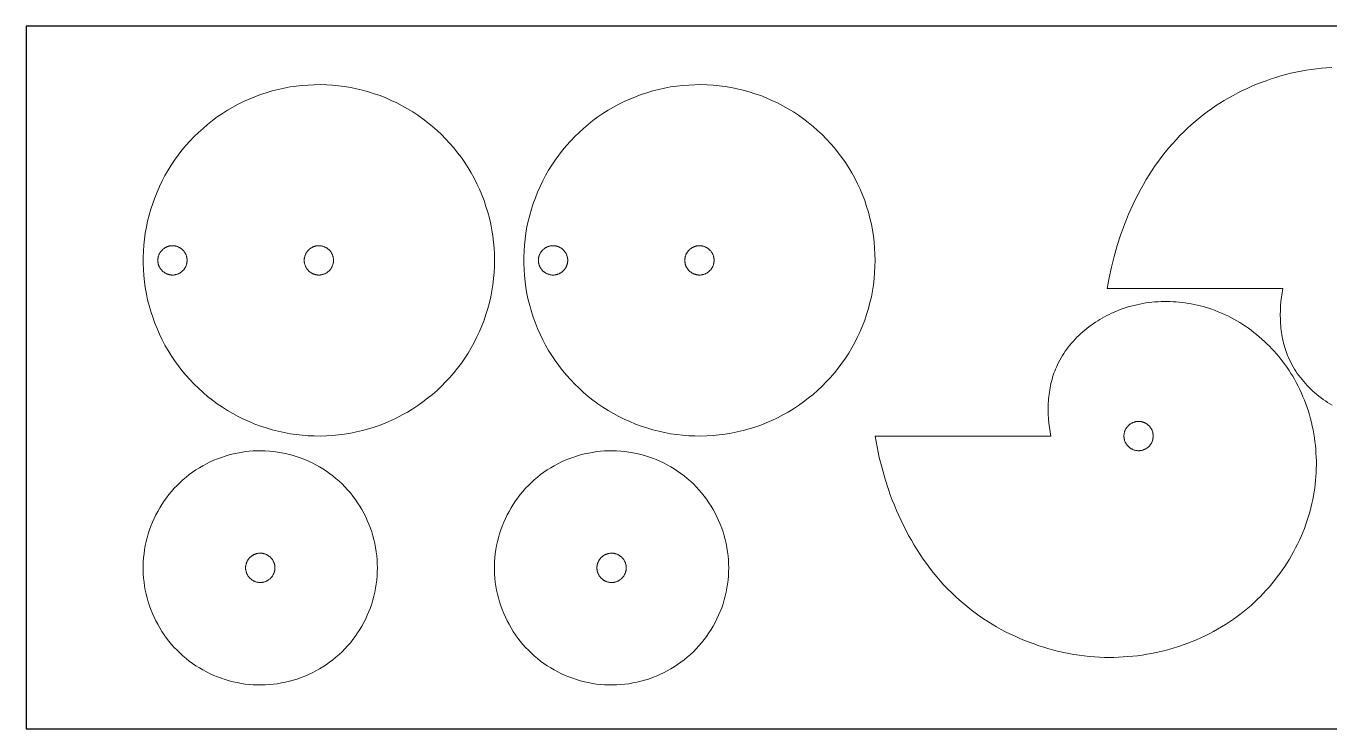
# Model space of a CAD drawing. Header units: inches. Extents: x 0 to 24, y 0 to 6.
# Drawn here: x 0 to 11.13, y 0 to 6 of the extents above; entities that cross this region are included whole.
import ezdxf

# ---------------------------------------------------------------- set-up
doc = ezdxf.new("R2010")
doc.units = ezdxf.units.IN
doc.header["$MEASUREMENT"] = 0
for name, color, linetype, true_color in [('1', 7, 'Continuous', 0x000000), ('1$wood', 7, 'Continuous', 0x000000), ('1$wood$border', 7, 'Continuous', 0x000000)]:
    doc.layers.add(name, color=color, linetype=linetype, true_color=true_color)

msp = doc.modelspace()

# ---------------------------------------------------------------- linework, layer by layer
at = {"layer": '1', "color": 1, "lineweight": 0}
for points in [[(3, 1.375), (2.999, 1.41), (2.998, 1.444), (2.995, 1.479), (2.99, 1.513), (2.985, 1.548), (2.978, 1.582), (2.971, 1.616), (2.962, 1.649), (2.952, 1.682), (2.94, 1.715), (2.928, 1.748), (2.914, 1.78), (2.9, 1.811), (2.884, 1.842), (2.867, 1.872), (2.85, 1.902), (2.831, 1.931), (2.811, 1.96), (2.79, 1.988), (2.769, 2.015), (2.746, 2.041), (2.722, 2.067), (2.698, 2.091), (2.673, 2.115), (2.646, 2.138), (2.62, 2.16), (2.592, 2.181), (2.564, 2.201), (2.535, 2.22), (2.505, 2.238), (2.475, 2.255), (2.444, 2.271), (2.413, 2.286), (2.381, 2.3), (2.348, 2.312), (2.316, 2.324), (2.282, 2.334), (2.249, 2.343), (2.215, 2.352), (2.181, 2.358), (2.147, 2.364), (2.113, 2.369), (2.078, 2.372), (2.043, 2.374), (2.009, 2.375), (1.974, 2.375), (1.939, 2.373), (1.905, 2.37), (1.87, 2.367), (1.836, 2.361), (1.802, 2.355), (1.768, 2.348), (1.734, 2.339), (1.701, 2.329), (1.668, 2.318), (1.635, 2.306), (1.603, 2.293), (1.572, 2.279), (1.541, 2.263), (1.51, 2.247), (1.48, 2.229), (1.451, 2.211), (1.422, 2.191), (1.394, 2.171), (1.367, 2.149), (1.34, 2.127), (1.315, 2.103), (1.29, 2.079), (1.266, 2.054), (1.243, 2.028), (1.22, 2.001), (1.199, 1.974), (1.179, 1.946), (1.16, 1.917), (1.141, 1.887), (1.124, 1.857), (1.108, 1.827), (1.093, 1.795), (1.079, 1.764), (1.066, 1.731), (1.054, 1.699), (1.043, 1.666), (1.034, 1.632), (1.025, 1.599), (1.018, 1.565), (1.012, 1.531), (1.007, 1.496), (1.004, 1.462), (1.001, 1.427), (1, 1.392), (1, 1.358), (1.001, 1.323), (1.004, 1.288), (1.007, 1.254), (1.012, 1.219), (1.018, 1.185), (1.025, 1.151), (1.034, 1.118), (1.043, 1.084), (1.054, 1.051), (1.066, 1.019), (1.079, 0.986), (1.093, 0.955), (1.108, 0.923), (1.124, 0.893), (1.141, 0.863), (1.16, 0.833), (1.179, 0.804), (1.199, 0.776), (1.22, 0.749), (1.243, 0.722), (1.266, 0.696), (1.29, 0.671), (1.315, 0.647), (1.34, 0.623), (1.367, 0.601), (1.394, 0.579), (1.422, 0.559), (1.451, 0.539), (1.48, 0.521), (1.51, 0.503), (1.541, 0.487), (1.572, 0.471), (1.603, 0.457), (1.635, 0.444), (1.668, 0.432), (1.701, 0.421), (1.734, 0.411), (1.768, 0.402), (1.802, 0.395), (1.836, 0.389), (1.87, 0.383), (1.905, 0.38), (1.939, 0.377), (1.974, 0.375), (2.009, 0.375), (2.043, 0.376), (2.078, 0.378), (2.113, 0.381), (2.147, 0.386), (2.181, 0.392), (2.215, 0.398), (2.249, 0.407), (2.282, 0.416), (2.316, 0.426), (2.348, 0.438), (2.381, 0.45), (2.413, 0.464), (2.444, 0.479), (2.475, 0.495), (2.505, 0.512), (2.535, 0.53), (2.564, 0.549), (2.592, 0.569), (2.62, 0.59), (2.646, 0.612), (2.673, 0.635), (2.698, 0.659), (2.722, 0.683), (2.746, 0.709), (2.769, 0.735), (2.79, 0.762), (2.811, 0.79), (2.831, 0.819), (2.85, 0.848), (2.867, 0.878), (2.884, 0.908), (2.9, 0.939), (2.914, 0.97), (2.928, 1.002), (2.94, 1.035), (2.952, 1.068), (2.962, 1.101), (2.971, 1.134), (2.978, 1.168), (2.985, 1.202), (2.99, 1.237), (2.995, 1.271), (2.998, 1.306), (2.999, 1.34)], [(6, 1.375), (5.999, 1.41), (5.998, 1.444), (5.995, 1.479), (5.99, 1.513), (5.985, 1.548), (5.978, 1.582), (5.971, 1.616), (5.962, 1.649), (5.952, 1.682), (5.94, 1.715), (5.928, 1.748), (5.914, 1.78), (5.9, 1.811), (5.884, 1.842), (5.867, 1.872), (5.85, 1.902), (5.831, 1.931), (5.811, 1.96), (5.79, 1.988), (5.769, 2.015), (5.746, 2.041), (5.722, 2.067), (5.698, 2.091), (5.673, 2.115), (5.646, 2.138), (5.62, 2.16), (5.592, 2.181), (5.564, 2.201), (5.535, 2.22), (5.505, 2.238), (5.475, 2.255), (5.444, 2.271), (5.413, 2.286), (5.381, 2.3), (5.348, 2.312), (5.316, 2.324), (5.282, 2.334), (5.249, 2.343), (5.215, 2.352), (5.181, 2.358), (5.147, 2.364), (5.113, 2.369), (5.078, 2.372), (5.043, 2.374), (5.009, 2.375), (4.974, 2.375), (4.939, 2.373), (4.905, 2.37), (4.87, 2.367), (4.836, 2.361), (4.802, 2.355), (4.768, 2.348), (4.734, 2.339), (4.701, 2.329), (4.668, 2.318), (4.635, 2.306), (4.603, 2.293), (4.572, 2.279), (4.541, 2.263), (4.51, 2.247), (4.48, 2.229), (4.451, 2.211), (4.422, 2.191), (4.394, 2.171), (4.367, 2.149), (4.34, 2.127), (4.315, 2.103), (4.29, 2.079), (4.266, 2.054), (4.243, 2.028), (4.22, 2.001), (4.199, 1.974), (4.179, 1.946), (4.16, 1.917), (4.141, 1.887), (4.124, 1.857), (4.108, 1.827), (4.093, 1.795), (4.079, 1.764), (4.066, 1.731), (4.054, 1.699), (4.043, 1.666), (4.034, 1.632), (4.025, 1.599), (4.018, 1.565), (4.012, 1.531), (4.007, 1.496), (4.004, 1.462), (4.001, 1.427), (4, 1.392), (4, 1.358), (4.001, 1.323), (4.004, 1.288), (4.007, 1.254), (4.012, 1.219), (4.018, 1.185), (4.025, 1.151), (4.034, 1.118), (4.043, 1.084), (4.054, 1.051), (4.066, 1.019), (4.079, 0.986), (4.093, 0.955), (4.108, 0.923), (4.124, 0.893), (4.141, 0.863), (4.16, 0.833), (4.179, 0.804), (4.199, 0.776), (4.22, 0.749), (4.243, 0.722), (4.266, 0.696), (4.29, 0.671), (4.315, 0.647), (4.34, 0.623), (4.367, 0.601), (4.394, 0.579), (4.422, 0.559), (4.451, 0.539), (4.48, 0.521), (4.51, 0.503), (4.541, 0.487), (4.572, 0.471), (4.603, 0.457), (4.635, 0.444), (4.668, 0.432), (4.701, 0.421), (4.734, 0.411), (4.768, 0.402), (4.802, 0.395), (4.836, 0.389), (4.87, 0.383), (4.905, 0.38), (4.939, 0.377), (4.974, 0.375), (5.009, 0.375), (5.043, 0.376), (5.078, 0.378), (5.113, 0.381), (5.147, 0.386), (5.181, 0.392), (5.215, 0.398), (5.249, 0.407), (5.282, 0.416), (5.316, 0.426), (5.348, 0.438), (5.381, 0.45), (5.413, 0.464), (5.444, 0.479), (5.475, 0.495), (5.505, 0.512), (5.535, 0.53), (5.564, 0.549), (5.592, 0.569), (5.62, 0.59), (5.646, 0.612), (5.673, 0.635), (5.698, 0.659), (5.722, 0.683), (5.746, 0.709), (5.769, 0.735), (5.79, 0.762), (5.811, 0.79), (5.831, 0.819), (5.85, 0.848), (5.867, 0.878), (5.884, 0.908), (5.9, 0.939), (5.914, 0.97), (5.928, 1.002), (5.94, 1.035), (5.952, 1.068), (5.962, 1.101), (5.971, 1.134), (5.978, 1.168), (5.985, 1.202), (5.99, 1.237), (5.995, 1.271), (5.998, 1.306), (5.999, 1.34)]]:
    msp.add_lwpolyline(points, close=True, dxfattribs=at)
at = {"layer": '1', "lineweight": 0}
for points in [[(2.125, 1.375), (2.125, 1.379), (2.125, 1.384), (2.124, 1.388), (2.124, 1.392), (2.123, 1.397), (2.122, 1.401), (2.121, 1.405), (2.12, 1.409), (2.119, 1.413), (2.118, 1.418), (2.116, 1.422), (2.114, 1.426), (2.112, 1.43), (2.111, 1.433), (2.108, 1.437), (2.106, 1.441), (2.104, 1.445), (2.101, 1.448), (2.099, 1.452), (2.096, 1.455), (2.093, 1.458), (2.09, 1.461), (2.087, 1.465), (2.084, 1.468), (2.081, 1.47), (2.077, 1.473), (2.074, 1.476), (2.07, 1.478), (2.067, 1.481), (2.063, 1.483), (2.059, 1.485), (2.055, 1.487), (2.052, 1.489), (2.048, 1.491), (2.044, 1.492), (2.039, 1.494), (2.035, 1.495), (2.031, 1.496), (2.027, 1.497), (2.023, 1.498), (2.018, 1.499), (2.014, 1.499), (2.01, 1.5), (2.005, 1.5), (2.001, 1.5), (1.997, 1.5), (1.992, 1.5), (1.988, 1.499), (1.984, 1.499), (1.979, 1.498), (1.975, 1.498), (1.971, 1.497), (1.967, 1.496), (1.963, 1.494), (1.958, 1.493), (1.954, 1.491), (1.95, 1.49), (1.946, 1.488), (1.943, 1.486), (1.939, 1.484), (1.935, 1.482), (1.931, 1.479), (1.928, 1.477), (1.924, 1.474), (1.921, 1.472), (1.918, 1.469), (1.914, 1.466), (1.911, 1.463), (1.908, 1.46), (1.905, 1.457), (1.903, 1.453), (1.9, 1.45), (1.897, 1.446), (1.895, 1.443), (1.893, 1.439), (1.891, 1.435), (1.888, 1.431), (1.887, 1.428), (1.885, 1.424), (1.883, 1.42), (1.882, 1.415), (1.88, 1.411), (1.879, 1.407), (1.878, 1.403), (1.877, 1.399), (1.877, 1.394), (1.876, 1.39), (1.875, 1.386), (1.875, 1.382), (1.875, 1.377), (1.875, 1.373), (1.875, 1.368), (1.875, 1.364), (1.876, 1.36), (1.877, 1.356), (1.877, 1.351), (1.878, 1.347), (1.879, 1.343), (1.88, 1.339), (1.882, 1.335), (1.883, 1.33), (1.885, 1.326), (1.887, 1.322), (1.888, 1.319), (1.891, 1.315), (1.893, 1.311), (1.895, 1.307), (1.897, 1.304), (1.9, 1.3), (1.903, 1.297), (1.905, 1.293), (1.908, 1.29), (1.911, 1.287), (1.914, 1.284), (1.918, 1.281), (1.921, 1.278), (1.924, 1.276), (1.928, 1.273), (1.931, 1.271), (1.935, 1.268), (1.939, 1.266), (1.943, 1.264), (1.946, 1.262), (1.95, 1.26), (1.954, 1.259), (1.958, 1.257), (1.963, 1.256), (1.967, 1.254), (1.971, 1.253), (1.975, 1.252), (1.979, 1.252), (1.984, 1.251), (1.988, 1.251), (1.992, 1.25), (1.997, 1.25), (2.001, 1.25), (2.005, 1.25), (2.01, 1.25), (2.014, 1.251), (2.018, 1.251), (2.023, 1.252), (2.027, 1.253), (2.031, 1.254), (2.035, 1.255), (2.039, 1.256), (2.044, 1.258), (2.048, 1.259), (2.052, 1.261), (2.055, 1.263), (2.059, 1.265), (2.063, 1.267), (2.067, 1.269), (2.07, 1.272), (2.074, 1.274), (2.077, 1.277), (2.081, 1.28), (2.084, 1.282), (2.087, 1.285), (2.09, 1.289), (2.093, 1.292), (2.096, 1.295), (2.099, 1.298), (2.101, 1.302), (2.104, 1.305), (2.106, 1.309), (2.108, 1.313), (2.111, 1.317), (2.112, 1.32), (2.114, 1.324), (2.116, 1.328), (2.118, 1.332), (2.119, 1.337), (2.12, 1.341), (2.121, 1.345), (2.122, 1.349), (2.123, 1.353), (2.124, 1.358), (2.124, 1.362), (2.125, 1.366), (2.125, 1.371)], [(5.125, 1.375), (5.125, 1.379), (5.125, 1.384), (5.124, 1.388), (5.124, 1.392), (5.123, 1.397), (5.122, 1.401), (5.121, 1.405), (5.12, 1.409), (5.119, 1.413), (5.118, 1.418), (5.116, 1.422), (5.114, 1.426), (5.112, 1.43), (5.111, 1.433), (5.108, 1.437), (5.106, 1.441), (5.104, 1.445), (5.101, 1.448), (5.099, 1.452), (5.096, 1.455), (5.093, 1.458), (5.09, 1.461), (5.087, 1.465), (5.084, 1.468), (5.081, 1.47), (5.077, 1.473), (5.074, 1.476), (5.07, 1.478), (5.067, 1.481), (5.063, 1.483), (5.059, 1.485), (5.055, 1.487), (5.052, 1.489), (5.048, 1.491), (5.044, 1.492), (5.039, 1.494), (5.035, 1.495), (5.031, 1.496), (5.027, 1.497), (5.023, 1.498), (5.018, 1.499), (5.014, 1.499), (5.01, 1.5), (5.005, 1.5), (5.001, 1.5), (4.997, 1.5), (4.992, 1.5), (4.988, 1.499), (4.984, 1.499), (4.979, 1.498), (4.975, 1.498), (4.971, 1.497), (4.967, 1.496), (4.963, 1.494), (4.958, 1.493), (4.954, 1.491), (4.95, 1.49), (4.946, 1.488), (4.943, 1.486), (4.939, 1.484), (4.935, 1.482), (4.931, 1.479), (4.928, 1.477), (4.924, 1.474), (4.921, 1.472), (4.918, 1.469), (4.914, 1.466), (4.911, 1.463), (4.908, 1.46), (4.905, 1.457), (4.903, 1.453), (4.9, 1.45), (4.897, 1.446), (4.895, 1.443), (4.893, 1.439), (4.891, 1.435), (4.888, 1.431), (4.887, 1.428), (4.885, 1.424), (4.883, 1.42), (4.882, 1.415), (4.88, 1.411), (4.879, 1.407), (4.878, 1.403), (4.877, 1.399), (4.877, 1.394), (4.876, 1.39), (4.875, 1.386), (4.875, 1.382), (4.875, 1.377), (4.875, 1.373), (4.875, 1.368), (4.875, 1.364), (4.876, 1.36), (4.877, 1.356), (4.877, 1.351), (4.878, 1.347), (4.879, 1.343), (4.88, 1.339), (4.882, 1.335), (4.883, 1.33), (4.885, 1.326), (4.887, 1.322), (4.888, 1.319), (4.891, 1.315), (4.893, 1.311), (4.895, 1.307), (4.897, 1.304), (4.9, 1.3), (4.903, 1.297), (4.905, 1.293), (4.908, 1.29), (4.911, 1.287), (4.914, 1.284), (4.918, 1.281), (4.921, 1.278), (4.924, 1.276), (4.928, 1.273), (4.931, 1.271), (4.935, 1.268), (4.939, 1.266), (4.943, 1.264), (4.946, 1.262), (4.95, 1.26), (4.954, 1.259), (4.958, 1.257), (4.963, 1.256), (4.967, 1.254), (4.971, 1.253), (4.975, 1.252), (4.979, 1.252), (4.984, 1.251), (4.988, 1.251), (4.992, 1.25), (4.997, 1.25), (5.001, 1.25), (5.005, 1.25), (5.01, 1.25), (5.014, 1.251), (5.018, 1.251), (5.023, 1.252), (5.027, 1.253), (5.031, 1.254), (5.035, 1.255), (5.039, 1.256), (5.044, 1.258), (5.048, 1.259), (5.052, 1.261), (5.055, 1.263), (5.059, 1.265), (5.063, 1.267), (5.067, 1.269), (5.07, 1.272), (5.074, 1.274), (5.077, 1.277), (5.081, 1.28), (5.084, 1.282), (5.087, 1.285), (5.09, 1.289), (5.093, 1.292), (5.096, 1.295), (5.099, 1.298), (5.101, 1.302), (5.104, 1.305), (5.106, 1.309), (5.108, 1.313), (5.111, 1.317), (5.112, 1.32), (5.114, 1.324), (5.116, 1.328), (5.118, 1.332), (5.119, 1.337), (5.12, 1.341), (5.121, 1.345), (5.122, 1.349), (5.123, 1.353), (5.124, 1.358), (5.124, 1.362), (5.125, 1.366), (5.125, 1.371)]]:
    msp.add_lwpolyline(points, close=True, dxfattribs=at)
at = {"layer": '1$wood', "color": 1, "lineweight": 0}
for points in [[(9.232, 3.759), (9.249, 3.851), (9.268, 3.943), (9.291, 4.034), (9.317, 4.126), (9.347, 4.216), (9.363, 4.261), (9.379, 4.305), (9.397, 4.35), (9.415, 4.394), (9.434, 4.437), (9.454, 4.48), (9.475, 4.523), (9.496, 4.566), (9.519, 4.608), (9.542, 4.649), (9.566, 4.69), (9.591, 4.73), (9.616, 4.77), (9.643, 4.809), (9.67, 4.848), (9.699, 4.886), (9.728, 4.923), (9.758, 4.96), (9.789, 4.995), (9.82, 5.03), (9.853, 5.065), (9.886, 5.098), (9.918, 5.128), (9.95, 5.158), (9.983, 5.186), (10.017, 5.214), (10.051, 5.241), (10.086, 5.267), (10.122, 5.293), (10.158, 5.318), (10.195, 5.342), (10.232, 5.365), (10.27, 5.387), (10.309, 5.408), (10.348, 5.429), (10.387, 5.449), (10.427, 5.468), (10.467, 5.486), (10.507, 5.503), (10.548, 5.519), (10.59, 5.534), (10.631, 5.549), (10.673, 5.562), (10.716, 5.575), (10.758, 5.586), (10.801, 5.597), (10.844, 5.607), (10.887, 5.615), (10.93, 5.623), (10.974, 5.63), (11.018, 5.635), (11.061, 5.64), (11.105, 5.644), (11.149, 5.646)], [(10.732, 3.759), (9.232, 3.759)], [(11.152, 2.763), (11.133, 2.775), (11.114, 2.787), (11.095, 2.8), (11.076, 2.813), (11.058, 2.827), (11.04, 2.84), (11.022, 2.855), (11.005, 2.869), (10.988, 2.884), (10.972, 2.9), (10.956, 2.915), (10.94, 2.932), (10.925, 2.948), (10.91, 2.965), (10.896, 2.982), (10.882, 2.999), (10.868, 3.017), (10.855, 3.035), (10.843, 3.053), (10.831, 3.072), (10.82, 3.091), (10.809, 3.11), (10.799, 3.13), (10.789, 3.15), (10.78, 3.17), (10.773, 3.187), (10.766, 3.204), (10.76, 3.222), (10.754, 3.239), (10.748, 3.257), (10.743, 3.275), (10.738, 3.293), (10.734, 3.311), (10.73, 3.33), (10.726, 3.348), (10.723, 3.366), (10.72, 3.385), (10.718, 3.404), (10.716, 3.422), (10.714, 3.441), (10.713, 3.46), (10.711, 3.479), (10.711, 3.498), (10.71, 3.535), (10.711, 3.573), (10.713, 3.611), (10.716, 3.648), (10.72, 3.686), (10.726, 3.722), (10.732, 3.759)], [(7.25, 2.5), (7.267, 2.408), (7.286, 2.316), (7.309, 2.225), (7.335, 2.133), (7.365, 2.043), (7.38, 1.998), (7.397, 1.954), (7.415, 1.909), (7.433, 1.865), (7.452, 1.822), (7.472, 1.779), (7.493, 1.736), (7.514, 1.693), (7.536, 1.651), (7.56, 1.61), (7.584, 1.569), (7.609, 1.529), (7.634, 1.489), (7.661, 1.45), (7.688, 1.411), (7.717, 1.373), (7.746, 1.336), (7.776, 1.299), (7.806, 1.263), (7.838, 1.228), (7.871, 1.194), (7.904, 1.161), (7.936, 1.131), (7.968, 1.101), (8.001, 1.073), (8.035, 1.045), (8.069, 1.018), (8.104, 0.991), (8.14, 0.966), (8.176, 0.941), (8.213, 0.917), (8.25, 0.894), (8.288, 0.872), (8.327, 0.85), (8.365, 0.83), (8.405, 0.81), (8.445, 0.791), (8.485, 0.773), (8.525, 0.756), (8.566, 0.74), (8.608, 0.725), (8.649, 0.71), (8.691, 0.697), (8.733, 0.684), (8.776, 0.673), (8.819, 0.662), (8.862, 0.652), (8.905, 0.644), (8.948, 0.636), (8.992, 0.629), (9.036, 0.623), (9.079, 0.619), (9.123, 0.615), (9.167, 0.612), (9.208, 0.611), (9.248, 0.61), (9.288, 0.611), (9.329, 0.612), (9.369, 0.614), (9.409, 0.617), (9.45, 0.62), (9.49, 0.625), (9.53, 0.63), (9.57, 0.637), (9.61, 0.644), (9.649, 0.652), (9.689, 0.66), (9.728, 0.67), (9.767, 0.681), (9.805, 0.692), (9.844, 0.704), (9.882, 0.717), (9.92, 0.731), (9.957, 0.746), (9.995, 0.761), (10.031, 0.777), (10.068, 0.794), (10.104, 0.812), (10.139, 0.831), (10.175, 0.851), (10.209, 0.871), (10.243, 0.892), (10.277, 0.914), (10.31, 0.937), (10.343, 0.96), (10.375, 0.984), (10.404, 1.007), (10.432, 1.031), (10.46, 1.055), (10.487, 1.079), (10.513, 1.105), (10.54, 1.13), (10.565, 1.157), (10.59, 1.184), (10.615, 1.211), (10.638, 1.239), (10.662, 1.268), (10.684, 1.297), (10.706, 1.326), (10.727, 1.356), (10.748, 1.387), (10.768, 1.417), (10.788, 1.449), (10.806, 1.48), (10.824, 1.512), (10.841, 1.545), (10.858, 1.578), (10.874, 1.611), (10.889, 1.644), (10.903, 1.678), (10.916, 1.712), (10.929, 1.747), (10.941, 1.781), (10.952, 1.816), (10.962, 1.851), (10.972, 1.887), (10.98, 1.923), (10.988, 1.958), (10.994, 1.991), (11, 2.024), (11.004, 2.056), (11.008, 2.089), (11.012, 2.122), (11.014, 2.155), (11.016, 2.188), (11.017, 2.222), (11.018, 2.255), (11.018, 2.288), (11.017, 2.321), (11.015, 2.354), (11.013, 2.387), (11.01, 2.42), (11.006, 2.453), (11.001, 2.486), (10.996, 2.519), (10.99, 2.552), (10.983, 2.584), (10.976, 2.616), (10.968, 2.648), (10.959, 2.68), (10.95, 2.712), (10.939, 2.743), (10.928, 2.775), (10.917, 2.806), (10.904, 2.836), (10.891, 2.867), (10.877, 2.897), (10.863, 2.926), (10.847, 2.956), (10.831, 2.985), (10.816, 3.01), (10.801, 3.035), (10.785, 3.06), (10.768, 3.085), (10.751, 3.109), (10.734, 3.132), (10.715, 3.156), (10.697, 3.179), (10.678, 3.201), (10.658, 3.224), (10.638, 3.245), (10.617, 3.267), (10.596, 3.288), (10.575, 3.308), (10.553, 3.328), (10.531, 3.347), (10.508, 3.366), (10.485, 3.385), (10.462, 3.403), (10.438, 3.42), (10.413, 3.437), (10.389, 3.453), (10.364, 3.469), (10.339, 3.484), (10.313, 3.499), (10.287, 3.512), (10.261, 3.526), (10.234, 3.538), (10.207, 3.55), (10.18, 3.562), (10.153, 3.573), (10.125, 3.583), (10.1, 3.591), (10.076, 3.598), (10.051, 3.606), (10.026, 3.612), (10.001, 3.618), (9.975, 3.624), (9.95, 3.629), (9.924, 3.633), (9.899, 3.637), (9.873, 3.64), (9.847, 3.643), (9.821, 3.645), (9.795, 3.647), (9.77, 3.648), (9.744, 3.649), (9.718, 3.649), (9.692, 3.648), (9.666, 3.647), (9.64, 3.645), (9.614, 3.642), (9.588, 3.639), (9.563, 3.636), (9.537, 3.632), (9.511, 3.627), (9.486, 3.621), (9.461, 3.616), (9.435, 3.609), (9.41, 3.602), (9.386, 3.594), (9.361, 3.586), (9.336, 3.577), (9.312, 3.567), (9.291, 3.558), (9.27, 3.549), (9.25, 3.539), (9.23, 3.529), (9.209, 3.518), (9.19, 3.507), (9.17, 3.496), (9.151, 3.484), (9.131, 3.472), (9.113, 3.459), (9.094, 3.446), (9.076, 3.432), (9.058, 3.419), (9.04, 3.404), (9.023, 3.39), (9.006, 3.375), (8.99, 3.359), (8.974, 3.344), (8.958, 3.327), (8.943, 3.311), (8.928, 3.294), (8.914, 3.277), (8.9, 3.26), (8.886, 3.242), (8.873, 3.224), (8.861, 3.206), (8.849, 3.187), (8.838, 3.168), (8.827, 3.149), (8.817, 3.129), (8.807, 3.109), (8.798, 3.089), (8.791, 3.072), (8.784, 3.055), (8.777, 3.037), (8.772, 3.02), (8.766, 3.002), (8.761, 2.984), (8.756, 2.966), (8.752, 2.948), (8.748, 2.929), (8.744, 2.911), (8.741, 2.893), (8.738, 2.874), (8.736, 2.855), (8.734, 2.837), (8.732, 2.818), (8.73, 2.799), (8.729, 2.78), (8.729, 2.761), (8.728, 2.724), (8.729, 2.686), (8.731, 2.648), (8.734, 2.611), (8.738, 2.573), (8.744, 2.537), (8.75, 2.5)], [(8.75, 2.5), (7.25, 2.5)]]:
    msp.add_lwpolyline(points, dxfattribs=at)
for points in [[(4, 4), (3.999, 4.052), (3.996, 4.104), (3.992, 4.156), (3.986, 4.208), (3.977, 4.259), (3.968, 4.31), (3.956, 4.361), (3.943, 4.411), (3.927, 4.461), (3.911, 4.51), (3.892, 4.559), (3.872, 4.607), (3.85, 4.654), (3.826, 4.701), (3.801, 4.746), (3.775, 4.791), (3.746, 4.835), (3.717, 4.877), (3.685, 4.919), (3.653, 4.96), (3.619, 4.999), (3.583, 5.037), (3.547, 5.074), (3.509, 5.11), (3.47, 5.144), (3.429, 5.177), (3.388, 5.209), (3.345, 5.239), (3.302, 5.268), (3.258, 5.295), (3.212, 5.32), (3.166, 5.344), (3.119, 5.366), (3.071, 5.387), (3.023, 5.406), (2.973, 5.423), (2.924, 5.439), (2.874, 5.453), (2.823, 5.465), (2.772, 5.475), (2.72, 5.484), (2.669, 5.49), (2.617, 5.495), (2.565, 5.499), (2.513, 5.5), (2.461, 5.499), (2.409, 5.497), (2.357, 5.493), (2.305, 5.487), (2.254, 5.48), (2.203, 5.47), (2.152, 5.459), (2.101, 5.446), (2.051, 5.431), (2.002, 5.415), (1.953, 5.397), (1.905, 5.377), (1.858, 5.355), (1.811, 5.332), (1.765, 5.308), (1.72, 5.281), (1.676, 5.253), (1.633, 5.224), (1.591, 5.193), (1.55, 5.161), (1.511, 5.127), (1.472, 5.092), (1.435, 5.056), (1.399, 5.018), (1.364, 4.98), (1.331, 4.94), (1.299, 4.898), (1.268, 4.856), (1.239, 4.813), (1.212, 4.769), (1.186, 4.724), (1.162, 4.678), (1.139, 4.631), (1.118, 4.583), (1.099, 4.535), (1.081, 4.486), (1.065, 4.436), (1.051, 4.386), (1.038, 4.336), (1.027, 4.285), (1.018, 4.233), (1.011, 4.182), (1.006, 4.13), (1.002, 4.078), (1, 4.026), (1, 3.974), (1.002, 3.922), (1.006, 3.87), (1.011, 3.818), (1.018, 3.767), (1.027, 3.715), (1.038, 3.664), (1.051, 3.614), (1.065, 3.564), (1.081, 3.514), (1.099, 3.465), (1.118, 3.417), (1.139, 3.369), (1.162, 3.322), (1.186, 3.276), (1.212, 3.231), (1.239, 3.187), (1.268, 3.144), (1.299, 3.102), (1.331, 3.06), (1.364, 3.02), (1.399, 2.982), (1.435, 2.944), (1.472, 2.908), (1.511, 2.873), (1.55, 2.839), (1.591, 2.807), (1.633, 2.776), (1.676, 2.747), (1.72, 2.719), (1.765, 2.692), (1.811, 2.668), (1.858, 2.645), (1.905, 2.623), (1.953, 2.603), (2.002, 2.585), (2.051, 2.569), (2.101, 2.554), (2.152, 2.541), (2.203, 2.53), (2.254, 2.52), (2.305, 2.513), (2.357, 2.507), (2.409, 2.503), (2.461, 2.501), (2.513, 2.5), (2.565, 2.501), (2.617, 2.505), (2.669, 2.51), (2.72, 2.516), (2.772, 2.525), (2.823, 2.535), (2.874, 2.547), (2.924, 2.561), (2.973, 2.577), (3.023, 2.594), (3.071, 2.613), (3.119, 2.634), (3.166, 2.656), (3.212, 2.68), (3.258, 2.705), (3.302, 2.732), (3.345, 2.761), (3.388, 2.791), (3.429, 2.823), (3.47, 2.856), (3.509, 2.89), (3.547, 2.926), (3.583, 2.963), (3.619, 3.001), (3.653, 3.04), (3.685, 3.081), (3.717, 3.123), (3.746, 3.165), (3.775, 3.209), (3.801, 3.254), (3.826, 3.299), (3.85, 3.346), (3.872, 3.393), (3.892, 3.441), (3.911, 3.49), (3.927, 3.539), (3.943, 3.589), (3.956, 3.639), (3.968, 3.69), (3.977, 3.741), (3.986, 3.792), (3.992, 3.844), (3.996, 3.896), (3.999, 3.948)], [(7.25, 4), (7.249, 4.052), (7.246, 4.104), (7.242, 4.156), (7.236, 4.208), (7.227, 4.259), (7.218, 4.31), (7.206, 4.361), (7.193, 4.411), (7.177, 4.461), (7.161, 4.51), (7.142, 4.559), (7.122, 4.607), (7.1, 4.654), (7.076, 4.701), (7.051, 4.746), (7.025, 4.791), (6.996, 4.835), (6.967, 4.877), (6.935, 4.919), (6.903, 4.96), (6.869, 4.999), (6.833, 5.037), (6.797, 5.074), (6.759, 5.11), (6.72, 5.144), (6.679, 5.177), (6.638, 5.209), (6.595, 5.239), (6.552, 5.268), (6.508, 5.295), (6.462, 5.32), (6.416, 5.344), (6.369, 5.366), (6.321, 5.387), (6.273, 5.406), (6.223, 5.423), (6.174, 5.439), (6.124, 5.453), (6.073, 5.465), (6.022, 5.475), (5.97, 5.484), (5.919, 5.49), (5.867, 5.495), (5.815, 5.499), (5.763, 5.5), (5.711, 5.499), (5.659, 5.497), (5.607, 5.493), (5.555, 5.487), (5.504, 5.48), (5.453, 5.47), (5.402, 5.459), (5.351, 5.446), (5.301, 5.431), (5.252, 5.415), (5.203, 5.397), (5.155, 5.377), (5.108, 5.355), (5.061, 5.332), (5.015, 5.308), (4.97, 5.281), (4.926, 5.253), (4.883, 5.224), (4.841, 5.193), (4.8, 5.161), (4.761, 5.127), (4.722, 5.092), (4.685, 5.056), (4.649, 5.018), (4.614, 4.98), (4.581, 4.94), (4.549, 4.898), (4.518, 4.856), (4.489, 4.813), (4.462, 4.769), (4.436, 4.724), (4.412, 4.678), (4.389, 4.631), (4.368, 4.583), (4.349, 4.535), (4.331, 4.486), (4.315, 4.436), (4.301, 4.386), (4.288, 4.336), (4.277, 4.285), (4.268, 4.233), (4.261, 4.182), (4.256, 4.13), (4.252, 4.078), (4.25, 4.026), (4.25, 3.974), (4.252, 3.922), (4.256, 3.87), (4.261, 3.818), (4.268, 3.767), (4.277, 3.715), (4.288, 3.664), (4.301, 3.614), (4.315, 3.564), (4.331, 3.514), (4.349, 3.465), (4.368, 3.417), (4.389, 3.369), (4.412, 3.322), (4.436, 3.276), (4.462, 3.231), (4.489, 3.187), (4.518, 3.144), (4.549, 3.102), (4.581, 3.06), (4.614, 3.02), (4.649, 2.982), (4.685, 2.944), (4.722, 2.908), (4.761, 2.873), (4.8, 2.839), (4.841, 2.807), (4.883, 2.776), (4.926, 2.747), (4.97, 2.719), (5.015, 2.692), (5.061, 2.668), (5.108, 2.645), (5.155, 2.623), (5.203, 2.603), (5.252, 2.585), (5.301, 2.569), (5.351, 2.554), (5.402, 2.541), (5.453, 2.53), (5.504, 2.52), (5.555, 2.513), (5.607, 2.507), (5.659, 2.503), (5.711, 2.501), (5.763, 2.5), (5.815, 2.501), (5.867, 2.505), (5.919, 2.51), (5.97, 2.516), (6.022, 2.525), (6.073, 2.535), (6.124, 2.547), (6.174, 2.561), (6.223, 2.577), (6.273, 2.594), (6.321, 2.613), (6.369, 2.634), (6.416, 2.656), (6.462, 2.68), (6.508, 2.705), (6.552, 2.732), (6.595, 2.761), (6.638, 2.791), (6.679, 2.823), (6.72, 2.856), (6.759, 2.89), (6.797, 2.926), (6.833, 2.963), (6.869, 3.001), (6.903, 3.04), (6.935, 3.081), (6.967, 3.123), (6.996, 3.165), (7.025, 3.209), (7.051, 3.254), (7.076, 3.299), (7.1, 3.346), (7.122, 3.393), (7.142, 3.441), (7.161, 3.49), (7.177, 3.539), (7.193, 3.589), (7.206, 3.639), (7.218, 3.69), (7.227, 3.741), (7.236, 3.792), (7.242, 3.844), (7.246, 3.896), (7.249, 3.948)]]:
    msp.add_lwpolyline(points, close=True, dxfattribs=at)
at = {"layer": '1$wood', "lineweight": 0}
for points in [[(1.375, 4), (1.375, 4.004), (1.375, 4.009), (1.374, 4.013), (1.374, 4.017), (1.373, 4.022), (1.372, 4.026), (1.371, 4.03), (1.37, 4.034), (1.369, 4.038), (1.368, 4.043), (1.366, 4.047), (1.364, 4.051), (1.362, 4.055), (1.361, 4.058), (1.358, 4.062), (1.356, 4.066), (1.354, 4.07), (1.351, 4.073), (1.349, 4.077), (1.346, 4.08), (1.343, 4.083), (1.34, 4.086), (1.337, 4.09), (1.334, 4.093), (1.331, 4.095), (1.327, 4.098), (1.324, 4.101), (1.32, 4.103), (1.317, 4.106), (1.313, 4.108), (1.309, 4.11), (1.305, 4.112), (1.302, 4.114), (1.298, 4.116), (1.294, 4.117), (1.289, 4.119), (1.285, 4.12), (1.281, 4.121), (1.277, 4.122), (1.273, 4.123), (1.268, 4.124), (1.264, 4.124), (1.26, 4.125), (1.255, 4.125), (1.251, 4.125), (1.247, 4.125), (1.242, 4.125), (1.238, 4.124), (1.234, 4.124), (1.229, 4.123), (1.225, 4.123), (1.221, 4.122), (1.217, 4.121), (1.213, 4.119), (1.208, 4.118), (1.204, 4.116), (1.2, 4.115), (1.196, 4.113), (1.193, 4.111), (1.189, 4.109), (1.185, 4.107), (1.181, 4.104), (1.178, 4.102), (1.174, 4.099), (1.171, 4.097), (1.168, 4.094), (1.164, 4.091), (1.161, 4.088), (1.158, 4.085), (1.155, 4.082), (1.153, 4.078), (1.15, 4.075), (1.147, 4.071), (1.145, 4.068), (1.143, 4.064), (1.141, 4.06), (1.138, 4.056), (1.137, 4.053), (1.135, 4.049), (1.133, 4.045), (1.132, 4.04), (1.13, 4.036), (1.129, 4.032), (1.128, 4.028), (1.127, 4.024), (1.127, 4.019), (1.126, 4.015), (1.125, 4.011), (1.125, 4.007), (1.125, 4.002), (1.125, 3.998), (1.125, 3.993), (1.125, 3.989), (1.126, 3.985), (1.127, 3.981), (1.127, 3.976), (1.128, 3.972), (1.129, 3.968), (1.13, 3.964), (1.132, 3.96), (1.133, 3.955), (1.135, 3.951), (1.137, 3.947), (1.138, 3.944), (1.141, 3.94), (1.143, 3.936), (1.145, 3.932), (1.147, 3.929), (1.15, 3.925), (1.153, 3.922), (1.155, 3.918), (1.158, 3.915), (1.161, 3.912), (1.164, 3.909), (1.168, 3.906), (1.171, 3.903), (1.174, 3.901), (1.178, 3.898), (1.181, 3.896), (1.185, 3.893), (1.189, 3.891), (1.193, 3.889), (1.196, 3.887), (1.2, 3.885), (1.204, 3.884), (1.208, 3.882), (1.213, 3.881), (1.217, 3.879), (1.221, 3.878), (1.225, 3.877), (1.229, 3.877), (1.234, 3.876), (1.238, 3.876), (1.242, 3.875), (1.247, 3.875), (1.251, 3.875), (1.255, 3.875), (1.26, 3.875), (1.264, 3.876), (1.268, 3.876), (1.273, 3.877), (1.277, 3.878), (1.281, 3.879), (1.285, 3.88), (1.289, 3.881), (1.294, 3.883), (1.298, 3.884), (1.302, 3.886), (1.305, 3.888), (1.309, 3.89), (1.313, 3.892), (1.317, 3.894), (1.32, 3.897), (1.324, 3.899), (1.327, 3.902), (1.331, 3.905), (1.334, 3.907), (1.337, 3.91), (1.34, 3.914), (1.343, 3.917), (1.346, 3.92), (1.349, 3.923), (1.351, 3.927), (1.354, 3.93), (1.356, 3.934), (1.358, 3.938), (1.361, 3.942), (1.362, 3.945), (1.364, 3.949), (1.366, 3.953), (1.368, 3.957), (1.369, 3.962), (1.37, 3.966), (1.371, 3.97), (1.372, 3.974), (1.373, 3.978), (1.374, 3.983), (1.374, 3.987), (1.375, 3.991), (1.375, 3.996)], [(2.625, 4), (2.625, 4.004), (2.625, 4.009), (2.624, 4.013), (2.624, 4.017), (2.623, 4.022), (2.622, 4.026), (2.621, 4.03), (2.62, 4.034), (2.619, 4.038), (2.618, 4.043), (2.616, 4.047), (2.614, 4.051), (2.612, 4.055), (2.611, 4.058), (2.608, 4.062), (2.606, 4.066), (2.604, 4.07), (2.601, 4.073), (2.599, 4.077), (2.596, 4.08), (2.593, 4.083), (2.59, 4.086), (2.587, 4.09), (2.584, 4.093), (2.581, 4.095), (2.577, 4.098), (2.574, 4.101), (2.57, 4.103), (2.567, 4.106), (2.563, 4.108), (2.559, 4.11), (2.555, 4.112), (2.552, 4.114), (2.548, 4.116), (2.544, 4.117), (2.539, 4.119), (2.535, 4.12), (2.531, 4.121), (2.527, 4.122), (2.523, 4.123), (2.518, 4.124), (2.514, 4.124), (2.51, 4.125), (2.505, 4.125), (2.501, 4.125), (2.497, 4.125), (2.492, 4.125), (2.488, 4.124), (2.484, 4.124), (2.479, 4.123), (2.475, 4.123), (2.471, 4.122), (2.467, 4.121), (2.463, 4.119), (2.458, 4.118), (2.454, 4.116), (2.45, 4.115), (2.446, 4.113), (2.443, 4.111), (2.439, 4.109), (2.435, 4.107), (2.431, 4.104), (2.428, 4.102), (2.424, 4.099), (2.421, 4.097), (2.418, 4.094), (2.414, 4.091), (2.411, 4.088), (2.408, 4.085), (2.405, 4.082), (2.403, 4.078), (2.4, 4.075), (2.397, 4.071), (2.395, 4.068), (2.393, 4.064), (2.391, 4.06), (2.388, 4.056), (2.387, 4.053), (2.385, 4.049), (2.383, 4.045), (2.382, 4.04), (2.38, 4.036), (2.379, 4.032), (2.378, 4.028), (2.377, 4.024), (2.377, 4.019), (2.376, 4.015), (2.375, 4.011), (2.375, 4.007), (2.375, 4.002), (2.375, 3.998), (2.375, 3.993), (2.375, 3.989), (2.376, 3.985), (2.377, 3.981), (2.377, 3.976), (2.378, 3.972), (2.379, 3.968), (2.38, 3.964), (2.382, 3.96), (2.383, 3.955), (2.385, 3.951), (2.387, 3.947), (2.388, 3.944), (2.391, 3.94), (2.393, 3.936), (2.395, 3.932), (2.397, 3.929), (2.4, 3.925), (2.403, 3.922), (2.405, 3.918), (2.408, 3.915), (2.411, 3.912), (2.414, 3.909), (2.418, 3.906), (2.421, 3.903), (2.424, 3.901), (2.428, 3.898), (2.431, 3.896), (2.435, 3.893), (2.439, 3.891), (2.443, 3.889), (2.446, 3.887), (2.45, 3.885), (2.454, 3.884), (2.458, 3.882), (2.463, 3.881), (2.467, 3.879), (2.471, 3.878), (2.475, 3.877), (2.479, 3.877), (2.484, 3.876), (2.488, 3.876), (2.492, 3.875), (2.497, 3.875), (2.501, 3.875), (2.505, 3.875), (2.51, 3.875), (2.514, 3.876), (2.518, 3.876), (2.523, 3.877), (2.527, 3.878), (2.531, 3.879), (2.535, 3.88), (2.539, 3.881), (2.544, 3.883), (2.548, 3.884), (2.552, 3.886), (2.555, 3.888), (2.559, 3.89), (2.563, 3.892), (2.567, 3.894), (2.57, 3.897), (2.574, 3.899), (2.577, 3.902), (2.581, 3.905), (2.584, 3.907), (2.587, 3.91), (2.59, 3.914), (2.593, 3.917), (2.596, 3.92), (2.599, 3.923), (2.601, 3.927), (2.604, 3.93), (2.606, 3.934), (2.608, 3.938), (2.611, 3.942), (2.612, 3.945), (2.614, 3.949), (2.616, 3.953), (2.618, 3.957), (2.619, 3.962), (2.62, 3.966), (2.621, 3.97), (2.622, 3.974), (2.623, 3.978), (2.624, 3.983), (2.624, 3.987), (2.625, 3.991), (2.625, 3.996)], [(4.625, 4), (4.625, 4.004), (4.625, 4.009), (4.624, 4.013), (4.624, 4.017), (4.623, 4.022), (4.622, 4.026), (4.621, 4.03), (4.62, 4.034), (4.619, 4.038), (4.618, 4.043), (4.616, 4.047), (4.614, 4.051), (4.612, 4.055), (4.611, 4.058), (4.608, 4.062), (4.606, 4.066), (4.604, 4.07), (4.601, 4.073), (4.599, 4.077), (4.596, 4.08), (4.593, 4.083), (4.59, 4.086), (4.587, 4.09), (4.584, 4.093), (4.581, 4.095), (4.577, 4.098), (4.574, 4.101), (4.57, 4.103), (4.567, 4.106), (4.563, 4.108), (4.559, 4.11), (4.555, 4.112), (4.552, 4.114), (4.548, 4.116), (4.544, 4.117), (4.539, 4.119), (4.535, 4.12), (4.531, 4.121), (4.527, 4.122), (4.523, 4.123), (4.518, 4.124), (4.514, 4.124), (4.51, 4.125), (4.505, 4.125), (4.501, 4.125), (4.497, 4.125), (4.492, 4.125), (4.488, 4.124), (4.484, 4.124), (4.479, 4.123), (4.475, 4.123), (4.471, 4.122), (4.467, 4.121), (4.463, 4.119), (4.458, 4.118), (4.454, 4.116), (4.45, 4.115), (4.446, 4.113), (4.443, 4.111), (4.439, 4.109), (4.435, 4.107), (4.431, 4.104), (4.428, 4.102), (4.424, 4.099), (4.421, 4.097), (4.418, 4.094), (4.414, 4.091), (4.411, 4.088), (4.408, 4.085), (4.405, 4.082), (4.403, 4.078), (4.4, 4.075), (4.397, 4.071), (4.395, 4.068), (4.393, 4.064), (4.391, 4.06), (4.388, 4.056), (4.387, 4.053), (4.385, 4.049), (4.383, 4.045), (4.382, 4.04), (4.38, 4.036), (4.379, 4.032), (4.378, 4.028), (4.377, 4.024), (4.377, 4.019), (4.376, 4.015), (4.375, 4.011), (4.375, 4.007), (4.375, 4.002), (4.375, 3.998), (4.375, 3.993), (4.375, 3.989), (4.376, 3.985), (4.377, 3.981), (4.377, 3.976), (4.378, 3.972), (4.379, 3.968), (4.38, 3.964), (4.382, 3.96), (4.383, 3.955), (4.385, 3.951), (4.387, 3.947), (4.388, 3.944), (4.391, 3.94), (4.393, 3.936), (4.395, 3.932), (4.397, 3.929), (4.4, 3.925), (4.403, 3.922), (4.405, 3.918), (4.408, 3.915), (4.411, 3.912), (4.414, 3.909), (4.418, 3.906), (4.421, 3.903), (4.424, 3.901), (4.428, 3.898), (4.431, 3.896), (4.435, 3.893), (4.439, 3.891), (4.443, 3.889), (4.446, 3.887), (4.45, 3.885), (4.454, 3.884), (4.458, 3.882), (4.463, 3.881), (4.467, 3.879), (4.471, 3.878), (4.475, 3.877), (4.479, 3.877), (4.484, 3.876), (4.488, 3.876), (4.492, 3.875), (4.497, 3.875), (4.501, 3.875), (4.505, 3.875), (4.51, 3.875), (4.514, 3.876), (4.518, 3.876), (4.523, 3.877), (4.527, 3.878), (4.531, 3.879), (4.535, 3.88), (4.539, 3.881), (4.544, 3.883), (4.548, 3.884), (4.552, 3.886), (4.555, 3.888), (4.559, 3.89), (4.563, 3.892), (4.567, 3.894), (4.57, 3.897), (4.574, 3.899), (4.577, 3.902), (4.581, 3.905), (4.584, 3.907), (4.587, 3.91), (4.59, 3.914), (4.593, 3.917), (4.596, 3.92), (4.599, 3.923), (4.601, 3.927), (4.604, 3.93), (4.606, 3.934), (4.608, 3.938), (4.611, 3.942), (4.612, 3.945), (4.614, 3.949), (4.616, 3.953), (4.618, 3.957), (4.619, 3.962), (4.62, 3.966), (4.621, 3.97), (4.622, 3.974), (4.623, 3.978), (4.624, 3.983), (4.624, 3.987), (4.625, 3.991), (4.625, 3.996)], [(5.875, 4), (5.875, 4.004), (5.875, 4.009), (5.874, 4.013), (5.874, 4.017), (5.873, 4.022), (5.872, 4.026), (5.871, 4.03), (5.87, 4.034), (5.869, 4.038), (5.868, 4.043), (5.866, 4.047), (5.864, 4.051), (5.862, 4.055), (5.861, 4.058), (5.858, 4.062), (5.856, 4.066), (5.854, 4.07), (5.851, 4.073), (5.849, 4.077), (5.846, 4.08), (5.843, 4.083), (5.84, 4.086), (5.837, 4.09), (5.834, 4.093), (5.831, 4.095), (5.827, 4.098), (5.824, 4.101), (5.82, 4.103), (5.817, 4.106), (5.813, 4.108), (5.809, 4.11), (5.805, 4.112), (5.802, 4.114), (5.798, 4.116), (5.794, 4.117), (5.789, 4.119), (5.785, 4.12), (5.781, 4.121), (5.777, 4.122), (5.773, 4.123), (5.768, 4.124), (5.764, 4.124), (5.76, 4.125), (5.755, 4.125), (5.751, 4.125), (5.747, 4.125), (5.742, 4.125), (5.738, 4.124), (5.734, 4.124), (5.729, 4.123), (5.725, 4.123), (5.721, 4.122), (5.717, 4.121), (5.713, 4.119), (5.708, 4.118), (5.704, 4.116), (5.7, 4.115), (5.696, 4.113), (5.693, 4.111), (5.689, 4.109), (5.685, 4.107), (5.681, 4.104), (5.678, 4.102), (5.674, 4.099), (5.671, 4.097), (5.668, 4.094), (5.664, 4.091), (5.661, 4.088), (5.658, 4.085), (5.655, 4.082), (5.653, 4.078), (5.65, 4.075), (5.647, 4.071), (5.645, 4.068), (5.643, 4.064), (5.641, 4.06), (5.638, 4.056), (5.637, 4.053), (5.635, 4.049), (5.633, 4.045), (5.632, 4.04), (5.63, 4.036), (5.629, 4.032), (5.628, 4.028), (5.627, 4.024), (5.627, 4.019), (5.626, 4.015), (5.625, 4.011), (5.625, 4.007), (5.625, 4.002), (5.625, 3.998), (5.625, 3.993), (5.625, 3.989), (5.626, 3.985), (5.627, 3.981), (5.627, 3.976), (5.628, 3.972), (5.629, 3.968), (5.63, 3.964), (5.632, 3.96), (5.633, 3.955), (5.635, 3.951), (5.637, 3.947), (5.638, 3.944), (5.641, 3.94), (5.643, 3.936), (5.645, 3.932), (5.647, 3.929), (5.65, 3.925), (5.653, 3.922), (5.655, 3.918), (5.658, 3.915), (5.661, 3.912), (5.664, 3.909), (5.668, 3.906), (5.671, 3.903), (5.674, 3.901), (5.678, 3.898), (5.681, 3.896), (5.685, 3.893), (5.689, 3.891), (5.693, 3.889), (5.696, 3.887), (5.7, 3.885), (5.704, 3.884), (5.708, 3.882), (5.713, 3.881), (5.717, 3.879), (5.721, 3.878), (5.725, 3.877), (5.729, 3.877), (5.734, 3.876), (5.738, 3.876), (5.742, 3.875), (5.747, 3.875), (5.751, 3.875), (5.755, 3.875), (5.76, 3.875), (5.764, 3.876), (5.768, 3.876), (5.773, 3.877), (5.777, 3.878), (5.781, 3.879), (5.785, 3.88), (5.789, 3.881), (5.794, 3.883), (5.798, 3.884), (5.802, 3.886), (5.805, 3.888), (5.809, 3.89), (5.813, 3.892), (5.817, 3.894), (5.82, 3.897), (5.824, 3.899), (5.827, 3.902), (5.831, 3.905), (5.834, 3.907), (5.837, 3.91), (5.84, 3.914), (5.843, 3.917), (5.846, 3.92), (5.849, 3.923), (5.851, 3.927), (5.854, 3.93), (5.856, 3.934), (5.858, 3.938), (5.861, 3.942), (5.862, 3.945), (5.864, 3.949), (5.866, 3.953), (5.868, 3.957), (5.869, 3.962), (5.87, 3.966), (5.871, 3.97), (5.872, 3.974), (5.873, 3.978), (5.874, 3.983), (5.874, 3.987), (5.875, 3.991), (5.875, 3.996)], [(9.375, 2.5), (9.375, 2.504), (9.375, 2.509), (9.376, 2.513), (9.376, 2.517), (9.377, 2.522), (9.378, 2.526), (9.379, 2.53), (9.38, 2.534), (9.381, 2.538), (9.382, 2.543), (9.384, 2.547), (9.386, 2.551), (9.388, 2.555), (9.389, 2.558), (9.392, 2.562), (9.394, 2.566), (9.396, 2.57), (9.399, 2.573), (9.401, 2.577), (9.404, 2.58), (9.407, 2.583), (9.41, 2.586), (9.413, 2.59), (9.416, 2.593), (9.419, 2.595), (9.423, 2.598), (9.426, 2.601), (9.43, 2.603), (9.433, 2.606), (9.437, 2.608), (9.441, 2.61), (9.445, 2.612), (9.448, 2.614), (9.452, 2.616), (9.456, 2.617), (9.461, 2.619), (9.465, 2.62), (9.469, 2.621), (9.473, 2.622), (9.477, 2.623), (9.482, 2.624), (9.486, 2.624), (9.49, 2.625), (9.495, 2.625), (9.499, 2.625), (9.503, 2.625), (9.508, 2.625), (9.512, 2.624), (9.516, 2.624), (9.521, 2.623), (9.525, 2.623), (9.529, 2.622), (9.533, 2.621), (9.537, 2.619), (9.542, 2.618), (9.546, 2.616), (9.55, 2.615), (9.554, 2.613), (9.557, 2.611), (9.561, 2.609), (9.565, 2.607), (9.569, 2.604), (9.572, 2.602), (9.576, 2.599), (9.579, 2.597), (9.582, 2.594), (9.586, 2.591), (9.589, 2.588), (9.592, 2.585), (9.595, 2.582), (9.597, 2.578), (9.6, 2.575), (9.603, 2.571), (9.605, 2.568), (9.607, 2.564), (9.609, 2.56), (9.612, 2.556), (9.613, 2.553), (9.615, 2.549), (9.617, 2.545), (9.618, 2.54), (9.62, 2.536), (9.621, 2.532), (9.622, 2.528), (9.623, 2.524), (9.623, 2.519), (9.624, 2.515), (9.625, 2.511), (9.625, 2.507), (9.625, 2.502), (9.625, 2.498), (9.625, 2.493), (9.625, 2.489), (9.624, 2.485), (9.623, 2.481), (9.623, 2.476), (9.622, 2.472), (9.621, 2.468), (9.62, 2.464), (9.618, 2.46), (9.617, 2.455), (9.615, 2.451), (9.613, 2.447), (9.612, 2.444), (9.609, 2.44), (9.607, 2.436), (9.605, 2.432), (9.603, 2.429), (9.6, 2.425), (9.597, 2.422), (9.595, 2.418), (9.592, 2.415), (9.589, 2.412), (9.586, 2.409), (9.582, 2.406), (9.579, 2.403), (9.576, 2.401), (9.572, 2.398), (9.569, 2.396), (9.565, 2.393), (9.561, 2.391), (9.557, 2.389), (9.554, 2.387), (9.55, 2.385), (9.546, 2.384), (9.542, 2.382), (9.537, 2.381), (9.533, 2.379), (9.529, 2.378), (9.525, 2.377), (9.521, 2.377), (9.516, 2.376), (9.512, 2.376), (9.508, 2.375), (9.503, 2.375), (9.499, 2.375), (9.495, 2.375), (9.49, 2.375), (9.486, 2.376), (9.482, 2.376), (9.477, 2.377), (9.473, 2.378), (9.469, 2.379), (9.465, 2.38), (9.461, 2.381), (9.456, 2.383), (9.452, 2.384), (9.448, 2.386), (9.445, 2.388), (9.441, 2.39), (9.437, 2.392), (9.433, 2.394), (9.43, 2.397), (9.426, 2.399), (9.423, 2.402), (9.419, 2.405), (9.416, 2.407), (9.413, 2.41), (9.41, 2.414), (9.407, 2.417), (9.404, 2.42), (9.401, 2.423), (9.399, 2.427), (9.396, 2.43), (9.394, 2.434), (9.392, 2.438), (9.389, 2.442), (9.388, 2.445), (9.386, 2.449), (9.384, 2.453), (9.382, 2.457), (9.381, 2.462), (9.38, 2.466), (9.379, 2.47), (9.378, 2.474), (9.377, 2.478), (9.376, 2.483), (9.376, 2.487), (9.375, 2.491), (9.375, 2.496)]]:
    msp.add_lwpolyline(points, close=True, dxfattribs=at)
at = {"layer": '1$wood$border', "color": 9, "true_color": 0xd19cc7}
msp.add_lwpolyline([(0, 0), (24, 0), (24, 6), (0, 6)], close=True, dxfattribs=at)

doc.saveas('drawing.dxf')
